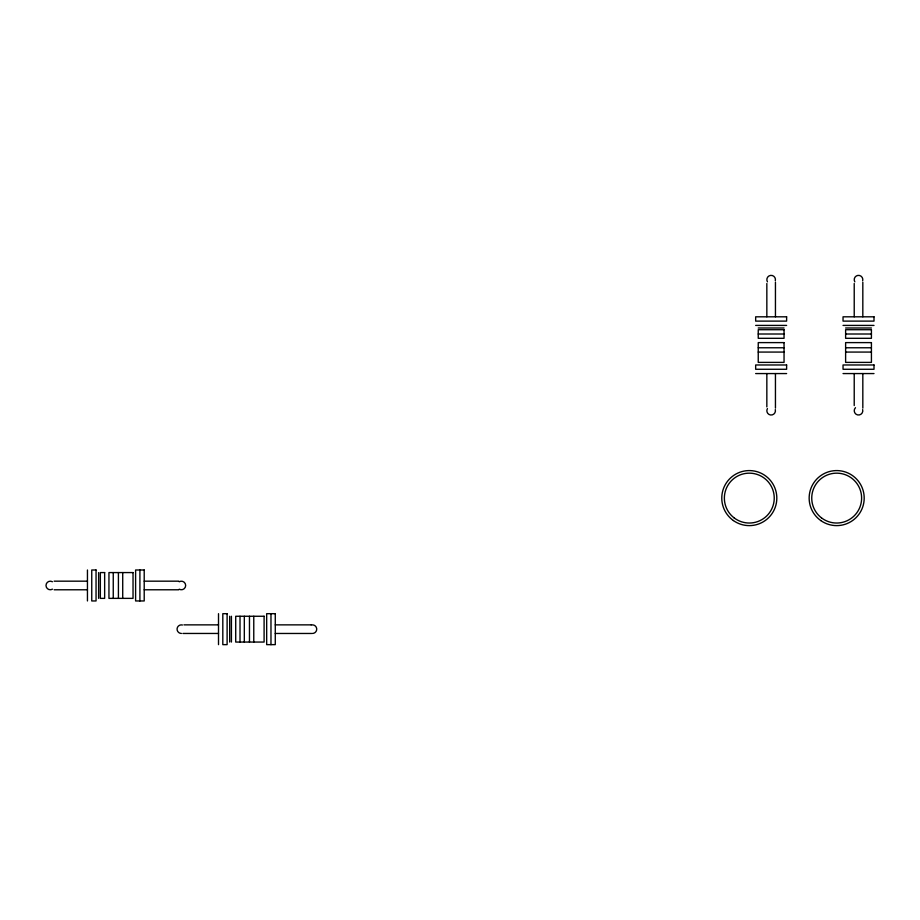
<?xml version="1.0" encoding="UTF-8"?>
<svg xmlns="http://www.w3.org/2000/svg" width="920" height="920" viewBox="0 0 920 920"><rect width="100%" height="100%" fill="white"/><g stroke="black" fill="none" stroke-linecap="round" stroke-linejoin="round"><path stroke-width="1.38" d="M755.665 325.416L786.623 325.416M843.042 325.416L874 325.416M758.241 327.991L784.047 327.991M845.618 327.991L871.424 327.991M758.241 334.006L784.047 334.006M845.618 334.006L871.424 334.006M758.241 347.772L784.047 347.772M845.618 347.772L871.424 347.772M758.241 352.072L784.047 352.072M845.618 352.072L871.424 352.072M755.665 373.566L786.623 373.566M843.042 373.566L874 373.566M54.119 581.175L87.446 581.175M144.21 581.175L178.779 581.175M54.13 589.778L87.446 589.778M144.21 589.778L178.779 589.778M183.931 624.864L218.511 624.864M275.275 624.864L310.914 624.864M182.896 633.455L218.511 633.455M275.275 633.466L311.73 633.466M862.822 282.233L862.822 316.813M862.822 373.566L862.822 408.147M854.22 283.486L854.22 316.813M854.22 373.566L854.22 405.559M775.445 282.233L775.445 316.813M775.445 373.566L775.445 408.147M766.843 283.486L766.843 316.813M766.843 373.566L766.843 406.893M270.974 613.686L270.974 644.644M253.77 616.262L253.77 642.056M249.469 616.262L249.469 642.056M244.317 616.262L244.317 642.056M240.016 616.262L240.016 642.056M231.414 616.262L231.414 642.056M229.689 616.262L229.689 642.056M218.511 613.686L218.511 644.644M139.909 569.997L139.909 600.956M122.716 572.573L122.716 598.368M118.415 572.573L118.415 598.368M113.252 572.573L113.252 598.368M98.635 572.573L98.635 598.368M87.446 569.997L87.446 600.956M854.806 281.83A4.301 4.301 0 0 1 857.934 275.402A4.301 4.301 0 0 1 862.684 280.749M862.672 409.607A4.301 4.301 0 0 1 857.405 414.874A4.301 4.301 0 0 1 855.485 407.686M767.429 281.83A4.301 4.301 0 0 1 770.557 275.402A4.301 4.301 0 0 1 775.307 280.749M775.295 409.607A4.301 4.301 0 0 1 770.581 414.989A4.301 4.301 0 0 1 767.418 408.572M52.474 589.179A4.301 4.301 0 0 1 46 585.499A4.301 4.301 0 0 1 52.428 581.739M179.216 581.75A4.301 4.301 0 0 1 185.667 585.476A4.301 4.301 0 0 1 179.216 589.191M181.389 633.455A4.301 4.301 0 0 1 177.1 628.624A4.301 4.301 0 0 1 182.447 625.002M311.316 625.002A4.301 4.301 0 0 1 316.687 628.601A4.301 4.301 0 0 1 312.421 633.466M786.623 316.813L755.665 316.813L755.665 321.115L786.623 321.115L786.623 316.813M874 316.813L843.042 316.813L843.042 321.115L874 321.115L874 316.813M784.047 329.716L758.241 329.716L758.241 338.307L784.047 338.307L784.047 329.716M871.424 329.716L845.618 329.716L845.618 338.307L871.424 338.307L871.424 329.716M784.047 342.608L758.241 342.608L758.241 362.388L784.047 362.388L784.047 342.608M871.424 342.608L845.618 342.608L845.618 362.388L871.424 362.388L871.424 342.608M786.623 364.975L755.665 364.975L755.665 369.276L786.623 369.276L786.623 364.975M874 364.975L843.042 364.975L843.042 369.276L874 369.276L874 364.975M96.048 569.997L91.747 569.997L91.747 600.956L96.048 600.956L96.048 569.997M144.21 569.997L135.608 569.997L135.608 600.956L144.21 600.956L144.21 569.997M104.65 572.573L100.349 572.573L100.349 598.368L104.65 598.368L104.65 572.573M133.032 572.573L108.951 572.573L108.951 598.368L133.032 598.368L133.032 572.573M227.113 613.686L222.812 613.686L222.812 644.644L227.113 644.644L227.113 613.686M275.275 613.686L266.673 613.686L266.673 644.644L275.275 644.644L275.275 613.686M264.097 616.262L235.715 616.262L235.715 642.056L264.097 642.056L264.097 616.262M820.755 520.547A27.519 27.519 0 0 0 864.075 500.664A27.519 27.519 0 0 0 825.194 473.087A27.519 27.519 0 0 0 820.755 520.547M821.491 517.879A24.944 24.944 0 0 0 861.407 501.354A24.944 24.944 0 0 0 827.137 475.053A24.944 24.944 0 0 0 821.491 517.879M733.378 520.547A27.519 27.519 0 0 0 776.698 500.664A27.519 27.519 0 0 0 737.817 473.087A27.519 27.519 0 0 0 733.378 520.547M734.114 517.879A24.944 24.944 0 0 0 774.03 501.354A24.944 24.944 0 0 0 739.76 475.053A24.944 24.944 0 0 0 734.114 517.879"/></g></svg>
